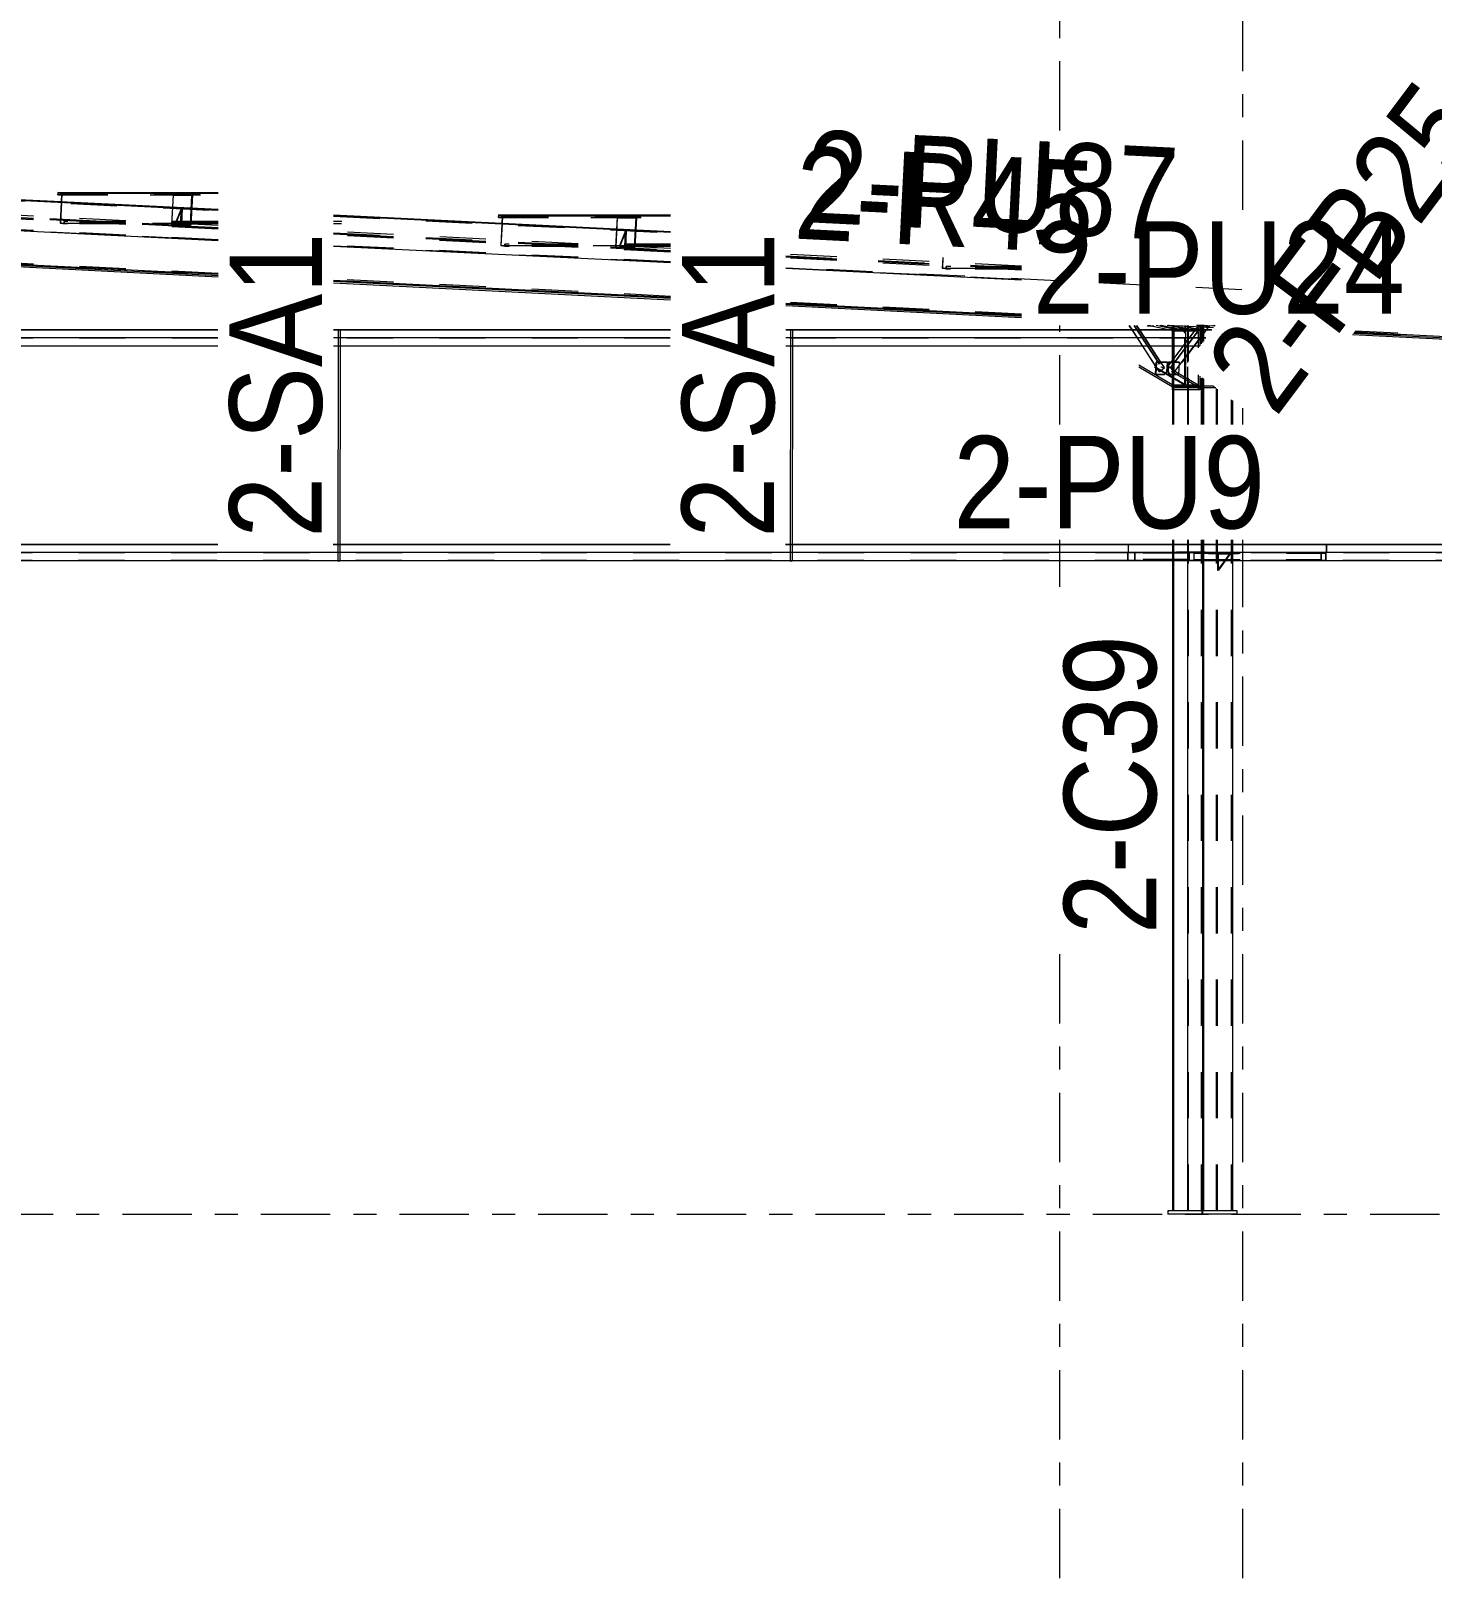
# Model space of a CAD drawing. Header units: millimetres. Extents: x -72 to 1100, y -472 to 348.
# Drawn here: x 813.6 to 874.2, y -15.8 to 51.2 of the extents above; entities that cross this region are included whole.
import ezdxf

# ---------------------------------------------------------------- set-up
doc = ezdxf.new("R2010")
doc.units = ezdxf.units.MM
for name, pattern in [('XKITLINE00', [0]), ('XKITLINE02', [4, 2, -2]), ('XKITLINE03', [6, 3, -1, 1, -1])]:
    doc.linetypes.add(name, pattern=pattern)
for name, color, linetype, lineweight in [('Part', 2, 'Continuous', 0), ('PartMark', 7, 'Continuous', 0), ('S-grid', 1, 'Continuous', 0)]:
    doc.layers.add(name, color=color, linetype=linetype, lineweight=lineweight)
doc.styles.add('ARIAL', font='ARIAL.TTF')

# ---------------------------------------------------------------- blocks, each defined once
blk = doc.blocks.new('*A6')
at = {"layer": 'S-grid', "color": 1, "linetype": 'XKITLINE03', "lineweight": 0}
blk.add_line((-22.448, 0), (1057.351, 0), dxfattribs=at)
blk = doc.blocks.new('*A748')
at = {"layer": 'Part', "color": 2, "linetype": 'XKITLINE00', "lineweight": 0}
for p, q in [((802.354, 28.951), (802.354, 28.964)), ((821.679, 28.964), (802.354, 28.964)), ((821.679, 28.951), (802.354, 28.951)), ((802.355, 28.62), (802.355, 28.951)), ((826.879, 28.964), (826.679, 28.964)), ((826.879, 28.951), (826.679, 28.951)), ((841.257, 28.964), (826.964, 28.964)), ((841.257, 28.951), (826.964, 28.951)), ((846.457, 28.964), (846.257, 28.964)), ((846.457, 28.951), (846.257, 28.951)), ((869.66, 28.964), (846.543, 28.964)), ((869.66, 28.951), (846.543, 28.951)), ((869.66, 28.951), (869.66, 28.964)), ((869.661, 28.62), (869.661, 28.951)), ((802.335, 28.263), (802.335, 28.62)), ((869.641, 28.62), (802.335, 28.62)), ((869.641, 28.263), (802.335, 28.263)), ((869.641, 28.62), (869.641, 28.263))]:
    blk.add_line(p, q, dxfattribs=at)
at = {"layer": 'Part', "color": 7, "linetype": 'XKITLINE02', "lineweight": 0}
for p, q in [((802.355, 28.951), (802.354, 28.951)), ((802.355, 28.607), (802.355, 28.964)), ((826.964, 28.964), (826.879, 28.964)), ((826.964, 28.951), (826.879, 28.951)), ((846.543, 28.964), (846.457, 28.964)), ((846.543, 28.951), (846.457, 28.951)), ((869.661, 28.964), (869.66, 28.964)), ((869.661, 28.964), (869.66, 28.964)), ((869.66, 28.951), (869.661, 28.951)), ((869.661, 28.951), (869.66, 28.951)), ((869.661, 28.964), (869.661, 28.607)), ((869.661, 28.607), (802.335, 28.607)), ((802.335, 28.607), (802.335, 28.276)), ((802.335, 28.276), (802.336, 28.276)), ((869.643, 28.276), (802.335, 28.276)), ((802.336, 28.263), (802.335, 28.263)), ((802.336, 28.276), (802.336, 28.263)), ((869.661, 28.62), (869.641, 28.62)), ((869.641, 28.276), (869.641, 28.607)), ((869.641, 28.263), (869.643, 28.263)), ((869.643, 28.263), (869.641, 28.263)), ((869.643, 28.263), (869.643, 28.276))]:
    blk.add_line(p, q, dxfattribs=at)
blk = doc.blocks.new('*A749')
at = {"layer": 'Part', "color": 2, "linetype": 'XKITLINE00', "lineweight": 0}
for p, q in [((861.089, 28.951), (861.089, 28.964)), ((928.396, 28.964), (861.089, 28.964)), ((928.396, 28.951), (861.089, 28.951)), ((861.091, 28.62), (861.091, 28.951)), ((928.396, 28.964), (928.396, 28.951)), ((928.397, 28.62), (928.397, 28.951)), ((861.071, 28.263), (861.071, 28.62)), ((928.377, 28.62), (861.071, 28.62)), ((928.377, 28.263), (861.071, 28.263)), ((928.377, 28.62), (928.377, 28.263))]:
    blk.add_line(p, q, dxfattribs=at)
at = {"layer": 'Part', "color": 7, "linetype": 'XKITLINE02', "lineweight": 0}
for p, q in [((861.091, 28.951), (861.089, 28.951)), ((861.091, 28.607), (861.091, 28.964)), ((928.397, 28.964), (928.396, 28.964)), ((928.397, 28.964), (928.396, 28.964)), ((928.396, 28.951), (928.397, 28.951)), ((928.397, 28.951), (928.396, 28.951)), ((928.397, 28.964), (928.397, 28.607)), ((928.397, 28.607), (861.071, 28.607)), ((861.071, 28.607), (861.071, 28.276)), ((861.071, 28.276), (861.072, 28.276)), ((928.378, 28.276), (861.071, 28.276)), ((861.072, 28.263), (861.071, 28.263)), ((861.072, 28.276), (861.072, 28.263)), ((928.397, 28.62), (928.377, 28.62)), ((928.377, 28.276), (928.377, 28.607)), ((928.377, 28.263), (928.378, 28.263)), ((928.378, 28.263), (928.377, 28.263)), ((928.378, 28.263), (928.378, 28.276))]:
    blk.add_line(p, q, dxfattribs=at)
blk = doc.blocks.new('*A751')
at = {"layer": 'Part', "color": 2, "linetype": 'XKITLINE00', "lineweight": 0}
for p, q in [((833.835, 43.227), (833.83, 43.12)), ((833.83, 43.12), (833.836, 43.119)), ((834.002, 43.19), (833.835, 43.227)), ((833.835, 43.227), (841.273, 43.227)), ((833.836, 43.119), (833.841, 43.213)), ((833.992, 43.119), (833.836, 43.119)), ((833.841, 43.213), (833.995, 43.178)), ((833.995, 43.178), (833.979, 42.843)), ((834.002, 43.19), (833.985, 42.842)), ((834.002, 43.19), (841.273, 43.19)), ((834.093, 41.875), (834.043, 41.886)), ((834.099, 41.861), (834.043, 41.873)), ((834.098, 41.969), (834.093, 41.875)), ((834.104, 41.967), (834.098, 41.969)), ((834.268, 41.969), (834.098, 41.969)), ((834.099, 41.861), (834.104, 41.967)), ((834.289, 41.861), (834.099, 41.861)), ((834.295, 41.967), (834.104, 41.967))]:
    blk.add_line(p, q, dxfattribs=at)
at = {"layer": 'Part', "color": 7, "linetype": 'XKITLINE02', "lineweight": 0}
for p, q in [((833.83, 43.12), (841.273, 43.12)), ((841.273, 43.213), (833.841, 43.213)), ((833.979, 42.843), (833.932, 41.898)), ((833.985, 42.842), (833.939, 41.91)), ((833.999, 43.119), (833.992, 43.119)), ((833.995, 43.178), (841.273, 43.178)), ((833.999, 43.119), (841.273, 43.119)), ((834.043, 41.873), (833.932, 41.898)), ((833.932, 41.898), (841.272, 41.898)), ((834.043, 41.886), (833.939, 41.91)), ((841.272, 41.91), (833.939, 41.91)), ((841.272, 41.875), (834.093, 41.875)), ((841.272, 41.969), (834.268, 41.969)), ((841.272, 41.861), (834.289, 41.861)), ((841.272, 41.967), (834.295, 41.967))]:
    blk.add_line(p, q, dxfattribs=at)
blk = doc.blocks.new('*A752')
at = {"layer": 'Part', "color": 7, "linetype": 'XKITLINE02', "lineweight": 0}
for p, q in [((920.786, 37.73), (875.545, 40.035)), ((875.545, 39.971), (920.783, 37.666)), ((920.764, 37.631), (875.545, 39.936)), ((875.545, 39.924), (920.772, 37.619)), ((920.771, 37.614), (875.545, 39.919)), ((920.761, 37.567), (875.545, 39.872)), ((920.683, 35.662), (870.912, 38.199)), ((870.866, 38.137), (920.68, 35.599)), ((920.673, 35.615), (870.878, 38.153)), ((920.771, 37.614), (920.672, 35.611)), ((920.673, 35.615), (920.772, 37.619)), ((920.764, 37.631), (920.761, 37.567)), ((920.761, 37.567), (920.771, 37.614)), ((920.786, 37.73), (920.764, 37.631)), ((920.772, 37.619), (920.783, 37.666)), ((920.783, 37.666), (920.786, 37.73)), ((920.658, 35.5), (920.657, 35.5)), ((920.68, 35.599), (920.658, 35.5)), ((920.662, 35.564), (920.658, 35.5)), ((920.662, 35.564), (920.661, 35.564)), ((920.672, 35.611), (920.662, 35.564)), ((920.672, 35.611), (920.663, 35.612)), ((920.683, 35.662), (920.673, 35.615)), ((920.68, 35.599), (920.683, 35.662))]:
    blk.add_line(p, q, dxfattribs=at)
at = {"layer": 'Part', "color": 2, "linetype": 'XKITLINE00', "lineweight": 0}
for p, q in [((920.657, 35.5), (870.794, 38.042)), ((920.661, 35.564), (870.84, 38.103)), ((920.663, 35.612), (870.875, 38.149))]:
    blk.add_line(p, q, dxfattribs=at)
blk = doc.blocks.new('*A753')
at = {"layer": 'Part', "color": 7, "linetype": 'XKITLINE02', "lineweight": 0}
for p, q in [((807.899, 43.45), (807.903, 43.47)), ((807.903, 43.47), (807.902, 43.45)), ((808.306, 43.45), (807.903, 43.47)), ((821.694, 42.771), (810.424, 43.343)), ((810.424, 43.278), (821.694, 42.706)), ((821.694, 42.671), (810.424, 43.243)), ((810.424, 43.231), (821.694, 42.659)), ((821.694, 42.655), (810.424, 43.227)), ((821.694, 42.607), (810.424, 43.179)), ((841.272, 41.777), (826.694, 42.517)), ((826.694, 42.453), (841.271, 41.713)), ((841.271, 41.678), (826.694, 42.417)), ((826.694, 42.405), (841.271, 41.665)), ((841.271, 41.661), (826.694, 42.401)), ((841.271, 41.614), (826.694, 42.353)), ((856.459, 41.006), (846.271, 41.523)), ((821.692, 40.698), (810.424, 41.27)), ((821.692, 40.651), (810.424, 41.223)), ((810.424, 41.206), (821.692, 40.634)), ((846.271, 41.459), (856.459, 40.942)), ((856.459, 40.907), (846.271, 41.424)), ((846.271, 41.412), (856.459, 40.895)), ((856.459, 40.89), (846.271, 41.407)), ((856.459, 40.843), (846.271, 41.36)), ((841.269, 39.705), (826.692, 40.445)), ((841.269, 39.657), (826.692, 40.397)), ((826.692, 40.381), (841.269, 39.641)), ((856.459, 38.934), (846.269, 39.451)), ((856.459, 38.886), (846.269, 39.404)), ((846.269, 39.387), (856.459, 38.87))]:
    blk.add_line(p, q, dxfattribs=at)
at = {"layer": 'Part', "color": 2, "linetype": 'XKITLINE00', "lineweight": 0}
for p, q in [((821.692, 40.647), (810.424, 41.218)), ((821.692, 40.599), (810.424, 41.171)), ((821.692, 40.535), (810.424, 41.107)), ((841.269, 39.605), (826.691, 40.345)), ((841.269, 39.541), (826.691, 40.281)), ((841.269, 39.653), (826.692, 40.393)), ((856.459, 38.882), (846.269, 39.399)), ((856.459, 38.835), (846.269, 39.352)), ((856.459, 38.77), (846.269, 39.288))]:
    blk.add_line(p, q, dxfattribs=at)
blk = doc.blocks.new('*A754')
at = {"layer": 'Part', "color": 7, "linetype": 'XKITLINE02', "lineweight": 0}
for p, q in [((862.997, 38.45), (862.997, 38.439)), ((862.997, 38.25), (862.997, 37.549)), ((863.04, 38.45), (863.04, 38.436)), ((863.04, 38.25), (863.04, 37.549)), ((863.646, 38.45), (863.646, 38.406)), ((863.646, 38.25), (863.646, 37.549)), ((863.696, 36.906), (863.696, 38.45)), ((864.258, 37.656), (864.258, 38.45)), ((864.294, 38.25), (864.294, 37.704)), ((864.302, 37.714), (864.302, 38.45)), ((864.337, 38.25), (864.337, 37.762)), ((863.696, 34.164), (863.696, 36.621)), ((864.258, 34.164), (864.258, 36.2)), ((864.302, 34.164), (864.302, 36.167)), ((863.646, 35.812), (863.646, 35.74)), ((864.899, 34.164), (864.899, 35.72)), ((864.899, 34.164), (864.899, 35.72)), ((864.95, 34.164), (864.95, 35.682)), ((864.95, 34.164), (864.95, 35.682)), ((865.555, 34.164), (865.555, 35.228)), ((865.555, 34.164), (865.555, 35.228)), ((862.997, 28.964), (862.997, 28.263)), ((863.04, 28.964), (863.04, 28.263)), ((863.646, 28.964), (863.646, 28.263)), ((863.696, 0.143), (863.696, 29.164)), ((863.696, 29.164), (863.696, 29.164)), ((864.258, 0.143), (864.258, 29.164)), ((864.258, 29.164), (864.258, 29.164)), ((864.294, 28.964), (864.294, 28.263)), ((864.302, 0.143), (864.302, 29.164)), ((864.302, 29.164), (864.302, 29.164)), ((864.337, 28.964), (864.337, 28.263)), ((864.899, 0.143), (864.899, 29.164)), ((864.95, 0.143), (864.95, 29.164)), ((865.555, 0.143), (865.555, 29.164)), ((865.599, 28.964), (865.599, 28.263)), ((865.599, 0.143), (862.997, 0.143))]:
    blk.add_line(p, q, dxfattribs=at)
at = {"layer": 'Part', "color": 2, "linetype": 'XKITLINE00', "lineweight": 0}
for p, q in [((862.997, 38.439), (862.997, 38.25)), ((863.04, 38.436), (863.04, 38.25)), ((863.646, 38.406), (863.646, 38.25)), ((864.294, 38.45), (864.294, 38.25)), ((864.337, 38.45), (864.337, 38.25)), ((862.997, 37.549), (862.997, 34.164)), ((863.04, 37.549), (863.04, 34.164)), ((863.646, 37.549), (863.646, 36.838)), ((863.646, 36.659), (863.646, 35.812)), ((864.294, 36.173), (864.294, 34.164)), ((863.646, 35.74), (863.646, 34.164)), ((864.337, 36.141), (864.337, 34.164)), ((865.599, 35.196), (865.599, 34.164)), ((862.997, 29.164), (862.997, 29.164)), ((862.997, 29.164), (862.997, 28.964)), ((863.04, 29.164), (863.04, 29.164)), ((863.04, 29.164), (863.04, 28.964)), ((863.646, 29.164), (863.646, 29.164)), ((863.646, 29.164), (863.646, 28.964)), ((864.294, 29.164), (864.294, 29.164)), ((864.294, 29.164), (864.294, 28.964)), ((864.337, 29.164), (864.337, 29.164)), ((864.337, 29.164), (864.337, 28.964)), ((865.599, 29.164), (865.599, 29.164)), ((865.599, 29.164), (865.599, 28.964)), ((862.997, 28.263), (862.997, 0.143)), ((863.04, 28.263), (863.04, 0.143)), ((863.646, 28.263), (863.646, 0.143)), ((864.294, 28.263), (864.294, 0.143)), ((864.337, 28.263), (864.337, 0.143)), ((865.599, 28.263), (865.599, 0.143))]:
    blk.add_line(p, q, dxfattribs=at)
blk = doc.blocks.new('*A755')
at = {"layer": 'Part', "color": 2, "linetype": 'XKITLINE00', "lineweight": 0}
for p, q in [((865.792, 0.143), (862.803, 0.143)), ((862.803, 0.143), (862.803, 0)), ((865.792, 0), (862.803, 0)), ((864.278, 0), (864.278, 0.143)), ((865.792, 0), (865.792, 0.143))]:
    blk.add_line(p, q, dxfattribs=at)
at = {"layer": 'Part', "color": 7, "linetype": 'XKITLINE02', "lineweight": 0}
blk.add_line((864.317, 0), (864.317, 0.143), dxfattribs=at)
blk = doc.blocks.new('*A759')
at = {"layer": 'Part', "color": 7, "linetype": 'XKITLINE02', "lineweight": 0}
for p, q in [((869.598, 28.607), (863.925, 28.607)), ((863.925, 28.607), (863.925, 28.321)), ((863.925, 28.321), (869.448, 28.321)), ((863.933, 28.593), (869.598, 28.593)), ((863.933, 28.321), (863.933, 28.593)), ((864.084, 28.607), (864.084, 28.593)), ((869.44, 28.321), (869.44, 28.607)), ((869.448, 28.321), (869.448, 28.593)), ((869.598, 28.593), (869.598, 28.607))]:
    blk.add_line(p, q, dxfattribs=at)
blk = doc.blocks.new('*A760')
at = {"layer": 'Part', "color": 7, "linetype": 'XKITLINE02', "lineweight": 0}
for p, q in [((864.126, 38.45), (862.777, 36.649)), ((862.786, 36.64), (864.142, 38.45)), ((864.282, 38.45), (862.91, 36.619)), ((862.913, 36.611), (864.29, 38.45)), ((863.093, 36.444), (864.595, 38.45)), ((864.603, 38.45), (863.1, 36.443)), ((862.91, 36.619), (862.777, 36.649)), ((862.777, 36.649), (862.786, 36.64)), ((862.786, 36.64), (862.913, 36.611)), ((863.1, 36.443), (862.91, 36.619)), ((862.913, 36.611), (863.093, 36.444)), ((863.093, 36.444), (863.1, 36.443))]:
    blk.add_line(p, q, dxfattribs=at)
blk = doc.blocks.new('*A763')
at = {"layer": 'Part', "color": 7, "linetype": 'XKITLINE02', "lineweight": 0}
for p, q in [((853.061, 41.379), (853.039, 40.924)), ((853.15, 40.899), (853.039, 40.924)), ((853.039, 40.924), (856.459, 40.924)), ((853.067, 41.379), (853.045, 40.935)), ((853.15, 40.912), (853.045, 40.935)), ((856.459, 40.935), (853.045, 40.935)), ((856.459, 40.901), (853.2, 40.901)), ((856.459, 40.994), (853.373, 40.994)), ((856.459, 40.887), (853.395, 40.887)), ((856.459, 40.993), (853.4, 40.993))]:
    blk.add_line(p, q, dxfattribs=at)
at = {"layer": 'Part', "color": 2, "linetype": 'XKITLINE00', "lineweight": 0}
for p, q in [((853.2, 40.901), (853.15, 40.912)), ((853.205, 40.887), (853.15, 40.899)), ((853.205, 40.994), (853.2, 40.901)), ((853.211, 40.993), (853.205, 40.994)), ((853.373, 40.994), (853.205, 40.994)), ((853.205, 40.887), (853.211, 40.993)), ((853.395, 40.887), (853.205, 40.887)), ((853.4, 40.993), (853.211, 40.993))]:
    blk.add_line(p, q, dxfattribs=at)
blk = doc.blocks.new('*A764')
at = {"layer": 'Part', "color": 7, "linetype": 'XKITLINE02', "lineweight": 0}
for p, q in [((863.483, 38.223), (862.473, 38.45)), ((863.527, 38.223), (862.517, 38.45)), ((863.531, 38.108), (863.483, 38.223)), ((863.483, 38.223), (863.527, 38.223)), ((863.576, 38.108), (863.527, 38.223)), ((863.531, 35.865), (863.531, 38.108)), ((863.576, 38.108), (863.531, 38.108)), ((863.576, 36.745), (863.576, 38.108)), ((863.576, 35.865), (862.275, 36.63)), ((862.692, 36.359), (862.28, 36.602)), ((864.105, 35.865), (862.955, 36.542)), ((862.955, 36.461), (864.105, 35.784)), ((863.531, 35.865), (862.986, 36.186)), ((863.576, 35.865), (863.576, 36.711)), ((863.002, 35.865), (862.986, 35.874)), ((863.002, 35.784), (862.986, 35.793)), ((863.531, 35.865), (863.002, 35.865)), ((863.002, 35.865), (863.002, 35.784)), ((863.002, 35.784), (864.105, 35.784)), ((864.105, 35.865), (863.576, 35.865)), ((864.105, 35.784), (864.105, 35.865))]:
    blk.add_line(p, q, dxfattribs=at)
at = {"layer": 'Part', "color": 2, "linetype": 'XKITLINE00', "lineweight": 0}
for p, q in [((862.986, 35.874), (861.539, 36.726)), ((862.986, 35.793), (861.539, 36.644)), ((862.28, 36.602), (862.219, 36.638)), ((862.986, 36.186), (862.692, 36.359))]:
    blk.add_line(p, q, dxfattribs=at)
blk = doc.blocks.new('*A765')
at = {"layer": 'Part', "color": 7, "linetype": 'XKITLINE02', "lineweight": 0}
for p, q in [((861.943, 38.45), (861.926, 38.454)), ((862.035, 38.429), (861.943, 38.45)), ((862.148, 38.404), (862.046, 38.427)), ((862.839, 38.447), (862.825, 38.45)), ((863.002, 38.212), (862.833, 38.25)), ((863.576, 38.291), (862.869, 38.45)), ((863.531, 38.291), (862.986, 38.414)), ((863.002, 38.291), (862.986, 38.295)), ((863.531, 38.291), (863.002, 38.291)), ((863.002, 38.291), (863.002, 38.212)), ((863.002, 38.212), (864.105, 38.212)), ((863.047, 38.45), (864.105, 38.212)), ((863.399, 38.45), (864.105, 38.291)), ((863.531, 38.45), (863.531, 38.291)), ((863.576, 38.291), (863.576, 38.45)), ((864.105, 38.291), (863.576, 38.291)), ((864.105, 38.212), (864.105, 38.291))]:
    blk.add_line(p, q, dxfattribs=at)
at = {"layer": 'Part', "color": 2, "linetype": 'XKITLINE00', "lineweight": 0}
for p, q in [((862.046, 38.427), (862.035, 38.429)), ((862.833, 38.25), (862.148, 38.404)), ((862.986, 38.295), (862.295, 38.45)), ((862.986, 38.414), (862.839, 38.447))]:
    blk.add_line(p, q, dxfattribs=at)
blk = doc.blocks.new('*A766')
at = {"layer": 'Part', "color": 7, "linetype": 'XKITLINE02', "lineweight": 0}
for p, q in [((863.717, 28.607), (861.152, 28.607)), ((861.152, 28.607), (861.152, 28.593)), ((863.705, 28.593), (861.152, 28.593)), ((861.374, 28.321), (861.374, 28.593)), ((863.717, 28.321), (861.374, 28.321)), ((861.385, 28.321), (861.385, 28.607)), ((863.483, 28.593), (863.483, 28.607)), ((863.705, 28.321), (863.705, 28.593)), ((863.717, 28.607), (863.717, 28.321))]:
    blk.add_line(p, q, dxfattribs=at)
blk = doc.blocks.new('*A767')
at = {"layer": 'Part', "color": 7, "linetype": 'XKITLINE02', "lineweight": 0}
for p, q in [((863.173, 28.607), (863.173, 28.643)), ((863.897, 28.643), (863.173, 28.643)), ((863.897, 28.607), (863.173, 28.607)), ((863.424, 28.643), (863.424, 28.607)), ((863.551, 28.607), (863.551, 28.643)), ((863.696, 28.607), (863.696, 28.643)), ((863.897, 28.607), (863.897, 28.643))]:
    blk.add_line(p, q, dxfattribs=at)
blk = doc.blocks.new('*A768')
at = {"layer": 'Part', "color": 7, "linetype": 'XKITLINE02', "lineweight": 0}
for p, q in [((864.421, 28.643), (863.746, 28.643)), ((863.746, 28.607), (863.746, 28.643)), ((864.421, 28.607), (863.746, 28.607)), ((863.791, 28.607), (863.791, 28.643)), ((863.948, 28.607), (863.948, 28.643)), ((864.169, 28.607), (864.169, 28.643)), ((864.421, 28.643), (864.421, 28.607))]:
    blk.add_line(p, q, dxfattribs=at)
blk = doc.blocks.new('*A769')
at = {"layer": 'Part', "color": 7, "linetype": 'XKITLINE02', "lineweight": 0}
for p, q in [((864.952, 28.571), (864.952, 28.263)), ((865.47, 28.571), (864.952, 28.571)), ((864.952, 28.571), (864.984, 28.571)), ((864.984, 27.857), (864.984, 28.571)), ((864.984, 28.571), (865.501, 28.571)), ((865.47, 28.571), (865.246, 28.263)), ((865.501, 28.571), (865.278, 28.263)), ((865.47, 28.571), (865.501, 28.571))]:
    blk.add_line(p, q, dxfattribs=at)
at = {"layer": 'Part', "color": 2, "linetype": 'XKITLINE00', "lineweight": 0}
for p, q in [((864.952, 28.263), (864.952, 27.857)), ((865.246, 28.263), (864.952, 27.857)), ((865.278, 28.263), (864.984, 27.857)), ((864.952, 27.857), (864.984, 27.857))]:
    blk.add_line(p, q, dxfattribs=at)
blk = doc.blocks.new('*A770')
at = {"layer": 'Part', "color": 7, "linetype": 'XKITLINE02', "lineweight": 0}
for p, q in [((865.842, 28.607), (864.558, 28.607)), ((864.558, 28.607), (864.558, 28.571)), ((865.842, 28.571), (864.558, 28.571)), ((864.893, 28.571), (864.893, 28.607)), ((864.91, 28.571), (864.91, 28.607)), ((865.378, 28.607), (865.378, 28.571)), ((865.821, 28.571), (865.821, 28.607)), ((865.842, 28.571), (865.842, 28.607))]:
    blk.add_line(p, q, dxfattribs=at)
blk = doc.blocks.new('*A771')
at = {"layer": 'Part', "color": 2, "linetype": 'XKITLINE00', "lineweight": 0}
for p, q in [((861.26, 38.25), (861.13, 38.45)), ((861.266, 38.25), (861.136, 38.45)), ((861.587, 38.25), (861.457, 38.45)), ((862.283, 36.676), (861.716, 37.549)), ((862.284, 36.684), (861.722, 37.549)), ((862.489, 36.862), (862.043, 37.549))]:
    blk.add_line(p, q, dxfattribs=at)
at = {"layer": 'Part', "color": 7, "linetype": 'XKITLINE02', "lineweight": 0}
for p, q in [((861.716, 37.549), (861.26, 38.25)), ((861.722, 37.549), (861.266, 38.25)), ((861.327, 38.45), (862.504, 36.64)), ((861.343, 38.45), (862.514, 36.649)), ((861.435, 38.45), (862.631, 36.611)), ((862.043, 37.549), (861.587, 38.25)), ((862.648, 36.619), (862.489, 36.862)), ((862.434, 36.444), (862.283, 36.676)), ((862.441, 36.443), (862.284, 36.684)), ((862.434, 36.444), (862.631, 36.611)), ((862.434, 36.444), (862.441, 36.443)), ((862.441, 36.443), (862.648, 36.619)), ((862.504, 36.64), (862.514, 36.649)), ((862.631, 36.611), (862.504, 36.64)), ((862.514, 36.649), (862.648, 36.619))]:
    blk.add_line(p, q, dxfattribs=at)
blk = doc.blocks.new('*A772')
at = {"layer": 'Part', "color": 2, "linetype": 'XKITLINE00', "lineweight": 0}
for p, q in [((864.294, 38.373), (862.774, 38.45)), ((864.294, 38.437), (864.037, 38.45))]:
    blk.add_line(p, q, dxfattribs=at)
at = {"layer": 'Part', "color": 7, "linetype": 'XKITLINE02', "lineweight": 0}
for p, q in [((864.445, 38.365), (864.068, 38.45)), ((864.355, 38.45), (864.294, 38.464)), ((864.448, 38.429), (864.294, 38.437)), ((864.445, 38.365), (864.294, 38.373)), ((864.448, 38.429), (864.355, 38.45)), ((864.448, 38.429), (864.445, 38.365))]:
    blk.add_line(p, q, dxfattribs=at)
blk = doc.blocks.new('*A773')
at = {"layer": 'Part', "color": 7, "linetype": 'XKITLINE02', "lineweight": 0}
for p, q in [((862.986, 38.45), (862.986, 38.439)), ((862.986, 38.25), (862.986, 37.549)), ((863.053, 38.45), (863.053, 35.655)), ((864.121, 37.473), (864.121, 38.45)), ((864.188, 38.45), (864.188, 37.563)), ((864.121, 35.655), (864.121, 36.302)), ((864.188, 36.252), (864.188, 35.655)), ((864.188, 35.655), (862.997, 35.655))]:
    blk.add_line(p, q, dxfattribs=at)
at = {"layer": 'Part', "color": 2, "linetype": 'XKITLINE00', "lineweight": 0}
for p, q in [((862.986, 38.439), (862.986, 38.25)), ((862.986, 37.549), (862.986, 35.655)), ((862.997, 35.655), (862.986, 35.655))]:
    blk.add_line(p, q, dxfattribs=at)
blk = doc.blocks.new('*A776')
at = {"layer": 'Part', "color": 7, "linetype": 'XKITLINE02', "lineweight": 0}
for p, q in [((862.795, 36.436), (862.816, 36.862)), ((862.833, 36.858), (862.812, 36.432)), ((862.816, 36.862), (863.289, 36.862)), ((862.816, 36.862), (862.833, 36.858)), ((863.306, 36.858), (862.833, 36.858)), ((863.289, 36.862), (863.263, 36.329)), ((863.279, 36.326), (863.306, 36.858)), ((863.289, 36.862), (863.306, 36.858)), ((862.884, 36.329), (862.795, 36.436)), ((862.795, 36.436), (862.812, 36.432)), ((862.812, 36.432), (862.901, 36.326)), ((863.263, 36.329), (862.884, 36.329)), ((862.884, 36.329), (862.901, 36.326)), ((862.901, 36.326), (863.279, 36.326)), ((863.263, 36.329), (863.279, 36.326))]:
    blk.add_line(p, q, dxfattribs=at)
blk = doc.blocks.new('*A777')
at = {"layer": 'Part', "color": 2, "linetype": 'XKITLINE00', "lineweight": 0}
for p, q in [((862.266, 36.329), (862.293, 36.862)), ((862.309, 36.858), (862.283, 36.326)), ((862.309, 36.858), (862.293, 36.862)), ((862.293, 36.862), (862.766, 36.862)), ((862.782, 36.858), (862.309, 36.858)), ((862.761, 36.432), (862.782, 36.858)), ((862.782, 36.858), (862.766, 36.862)), ((862.283, 36.326), (862.266, 36.329)), ((862.283, 36.326), (862.661, 36.326)), ((862.661, 36.326), (862.761, 36.432))]:
    blk.add_line(p, q, dxfattribs=at)
at = {"layer": 'Part', "color": 7, "linetype": 'XKITLINE02', "lineweight": 0}
for p, q in [((862.766, 36.862), (862.745, 36.436)), ((862.645, 36.329), (862.266, 36.329)), ((862.745, 36.436), (862.645, 36.329)), ((862.661, 36.326), (862.645, 36.329)), ((862.761, 36.432), (862.745, 36.436))]:
    blk.add_line(p, q, dxfattribs=at)
blk = doc.blocks.new('*A778')
at = {"layer": 'Part', "color": 2, "linetype": 'XKITLINE00', "lineweight": 0}
for p, q in [((861.925, 38.45), (861.924, 38.415)), ((862.031, 38.41), (861.924, 38.415)), ((862.039, 38.45), (862.031, 38.41)), ((862.033, 38.45), (862.031, 38.41))]:
    blk.add_line(p, q, dxfattribs=at)
at = {"layer": 'Part', "color": 7, "linetype": 'XKITLINE02', "lineweight": 0}
blk.add_line((861.924, 38.415), (861.931, 38.45), dxfattribs=at)
blk = doc.blocks.new('*A779')
at = {"layer": 'Part', "color": 2, "linetype": 'XKITLINE00', "lineweight": 0}
for p, q in [((862.047, 38.45), (862.045, 38.409)), ((862.152, 38.404), (862.045, 38.409)), ((862.161, 38.45), (862.152, 38.404)), ((862.154, 38.45), (862.152, 38.404))]:
    blk.add_line(p, q, dxfattribs=at)
at = {"layer": 'Part', "color": 7, "linetype": 'XKITLINE02', "lineweight": 0}
blk.add_line((862.045, 38.409), (862.053, 38.45), dxfattribs=at)
blk = doc.blocks.new('*A780')
at = {"layer": 'Part', "color": 7, "linetype": 'XKITLINE02', "lineweight": 0}
for p, q in [((864.777, 35.812), (863.746, 35.812)), ((863.746, 35.74), (863.746, 35.812)), ((864.872, 35.74), (863.746, 35.74)), ((863.791, 35.74), (863.791, 35.812)), ((864.264, 35.74), (864.264, 35.812))]:
    blk.add_line(p, q, dxfattribs=at)
blk = doc.blocks.new('*A781')
at = {"layer": 'Part', "color": 2, "linetype": 'XKITLINE00', "lineweight": 0}
for p, q in [((863.078, 35.74), (863.078, 35.812)), ((863.078, 35.812), (864.294, 35.812)), ((864.294, 35.74), (863.078, 35.74))]:
    blk.add_line(p, q, dxfattribs=at)
at = {"layer": 'Part', "color": 7, "linetype": 'XKITLINE02', "lineweight": 0}
for p, q in [((863.551, 35.74), (863.551, 35.812)), ((863.696, 35.74), (863.696, 35.812)), ((864.777, 35.812), (864.294, 35.812)), ((864.849, 35.74), (864.294, 35.74)), ((864.332, 35.74), (864.332, 35.812)), ((864.805, 35.79), (864.805, 35.812)), ((864.805, 35.74), (864.805, 35.79)), ((864.849, 35.74), (864.849, 35.757))]:
    blk.add_line(p, q, dxfattribs=at)
blk = doc.blocks.new('*A785')
at = {"layer": 'Part', "color": 7, "linetype": 'XKITLINE02', "lineweight": 0}
for p, q in [((864.118, 38.45), (864.511, 38.362)), ((864.514, 38.426), (864.406, 38.45)), ((864.511, 38.362), (864.514, 38.426)), ((864.777, 38.348), (864.511, 38.362)), ((864.823, 38.41), (864.514, 38.426)), ((864.73, 38.45), (864.848, 38.444))]:
    blk.add_line(p, q, dxfattribs=at)
blk = doc.blocks.new('*A791')
at = {"layer": 'Part', "color": 2, "linetype": 'XKITLINE00', "lineweight": 0}
for p, q in [((846.468, 38.256), (846.467, 37.906)), ((846.468, 38.256), (846.483, 38.258)), ((846.483, 38.258), (846.514, 38.259)), ((846.514, 38.259), (846.543, 38.257)), ((846.543, 38.257), (846.553, 38.255)), ((846.553, 38.255), (846.553, 37.906)), ((846.467, 37.549), (846.457, 28.62)), ((846.552, 37.549), (846.542, 28.62)), ((846.456, 28.258), (846.456, 28.263)), ((846.472, 28.26), (846.456, 28.258)), ((846.456, 28.258), (846.466, 28.255)), ((846.466, 28.255), (846.495, 28.254)), ((846.503, 28.26), (846.472, 28.26)), ((846.495, 28.254), (846.527, 28.255)), ((846.532, 28.259), (846.503, 28.26)), ((846.527, 28.255), (846.542, 28.257)), ((846.542, 28.257), (846.532, 28.259)), ((846.542, 28.257), (846.542, 28.263))]:
    blk.add_line(p, q, dxfattribs=at)
at = {"layer": 'Part', "color": 7, "linetype": 'XKITLINE02', "lineweight": 0}
for p, q in [((846.477, 38.254), (846.468, 38.256)), ((846.506, 38.253), (846.477, 38.254)), ((846.538, 38.253), (846.506, 38.253)), ((846.553, 38.255), (846.538, 38.253)), ((846.467, 37.906), (846.467, 37.549)), ((846.553, 37.906), (846.552, 37.549)), ((846.457, 28.62), (846.456, 28.263)), ((846.542, 28.62), (846.542, 28.263))]:
    blk.add_line(p, q, dxfattribs=at)
blk = doc.blocks.new('*A793')
at = {"layer": 'Part', "color": 7, "linetype": 'XKITLINE02', "lineweight": 0}
for p, q in [((838.964, 43.109), (838.9, 41.831)), ((838.917, 41.827), (838.98, 43.106)), ((838.98, 43.106), (838.964, 43.109)), ((838.964, 43.109), (839.784, 43.109)), ((838.98, 43.106), (839.8, 43.106)), ((839.72, 41.831), (839.784, 43.109)), ((839.8, 43.106), (839.737, 41.827)), ((839.784, 43.109), (839.8, 43.106)), ((838.9, 41.831), (838.917, 41.827)), ((838.9, 41.831), (839.72, 41.831)), ((838.917, 41.827), (839.737, 41.827)), ((839.737, 41.827), (839.72, 41.831))]:
    blk.add_line(p, q, dxfattribs=at)
blk = doc.blocks.new('*A794')
at = {"layer": 'Part', "color": 7, "linetype": 'XKITLINE02', "lineweight": 0}
for p, q in [((839.33, 42.541), (839.061, 41.883)), ((839.093, 41.883), (839.361, 42.541)), ((839.295, 41.831), (839.33, 42.541)), ((839.361, 42.541), (839.326, 41.831)), ((839.361, 42.541), (839.33, 42.541)), ((839.093, 41.883), (839.061, 41.883)), ((839.061, 41.883), (839.295, 41.831)), ((839.326, 41.831), (839.093, 41.883)), ((839.326, 41.831), (839.295, 41.831))]:
    blk.add_line(p, q, dxfattribs=at)
blk = doc.blocks.new('*A797')
at = {"layer": 'Part', "color": 2, "linetype": 'XKITLINE00', "lineweight": 0}
for p, q in [((826.889, 38.256), (826.904, 38.258)), ((826.889, 38.256), (826.889, 37.906)), ((826.904, 38.258), (826.936, 38.259)), ((826.936, 38.259), (826.965, 38.257)), ((826.965, 38.257), (826.974, 38.255)), ((826.974, 38.255), (826.974, 37.906)), ((826.888, 37.549), (826.878, 28.62)), ((826.974, 37.549), (826.964, 28.62)), ((826.878, 28.258), (826.878, 28.263)), ((826.893, 28.26), (826.878, 28.258)), ((826.878, 28.258), (826.888, 28.255)), ((826.888, 28.255), (826.917, 28.254)), ((826.924, 28.26), (826.893, 28.26)), ((826.917, 28.254), (826.948, 28.255)), ((826.954, 28.259), (826.924, 28.26)), ((826.948, 28.255), (826.963, 28.257)), ((826.963, 28.257), (826.954, 28.259)), ((826.963, 28.257), (826.963, 28.263))]:
    blk.add_line(p, q, dxfattribs=at)
at = {"layer": 'Part', "color": 7, "linetype": 'XKITLINE02', "lineweight": 0}
for p, q in [((826.899, 38.254), (826.889, 38.256)), ((826.928, 38.253), (826.899, 38.254)), ((826.959, 38.253), (826.928, 38.253)), ((826.974, 38.255), (826.959, 38.253)), ((826.889, 37.906), (826.888, 37.549)), ((826.974, 37.906), (826.974, 37.549)), ((826.878, 28.62), (826.878, 28.263)), ((826.964, 28.62), (826.963, 28.263))]:
    blk.add_line(p, q, dxfattribs=at)
blk = doc.blocks.new('*A798')
at = {"layer": 'S-grid', "color": 1, "linetype": 'XKITLINE03', "lineweight": 0}
for p, q in [((858.118, 46.88), (858.118, 97.204)), ((858.118, 34.164), (858.118, 38.45)), ((858.118, 29.164), (858.118, 29.164)), ((858.118, 27.138), (858.118, 29.164)), ((858.118, -15.75), (858.118, 11.61))]:
    blk.add_line(p, q, dxfattribs=at)
blk = doc.blocks.new('*A800')
at = {"layer": 'S-grid', "color": 1, "linetype": 'XKITLINE03', "lineweight": 0}
for p, q in [((866.043, 43.45), (866.043, 97.204)), ((866.043, 34.164), (866.043, 34.863)), ((866.043, -15.75), (866.043, 29.164)), ((866.043, 29.164), (866.043, 29.164))]:
    blk.add_line(p, q, dxfattribs=at)
blk = doc.blocks.new('*A803')
at = {"layer": 'Part', "color": 2, "linetype": 'XKITLINE00', "lineweight": 0}
for p, q in [((814.765, 44.201), (814.76, 44.094)), ((814.932, 44.164), (814.765, 44.201)), ((814.765, 44.201), (821.696, 44.201)), ((814.766, 44.093), (814.77, 44.187)), ((814.77, 44.187), (814.925, 44.152)), ((814.76, 44.094), (814.766, 44.093)), ((814.922, 44.093), (814.766, 44.093)), ((814.925, 44.152), (814.907, 43.78)), ((814.932, 44.164), (814.913, 43.779)), ((814.932, 44.164), (821.696, 44.164)), ((815.023, 42.849), (814.983, 42.858)), ((815.028, 42.835), (814.983, 42.845)), ((815.028, 42.943), (815.023, 42.849)), ((815.034, 42.941), (815.028, 42.943)), ((815.163, 42.943), (815.028, 42.943)), ((815.028, 42.835), (815.034, 42.941)), ((815.189, 42.941), (815.034, 42.941)), ((815.184, 42.835), (815.028, 42.835))]:
    blk.add_line(p, q, dxfattribs=at)
at = {"layer": 'Part', "color": 7, "linetype": 'XKITLINE02', "lineweight": 0}
for p, q in [((821.696, 44.187), (814.77, 44.187)), ((814.76, 44.094), (821.696, 44.094)), ((814.907, 43.78), (814.862, 42.872)), ((814.913, 43.779), (814.868, 42.884)), ((814.928, 44.093), (814.922, 44.093)), ((814.925, 44.152), (821.696, 44.152)), ((814.928, 44.093), (821.696, 44.093)), ((814.983, 42.845), (814.862, 42.872)), ((814.862, 42.872), (821.694, 42.872)), ((814.983, 42.858), (814.868, 42.884)), ((821.694, 42.884), (814.868, 42.884)), ((821.694, 42.849), (815.023, 42.849)), ((821.694, 42.943), (815.163, 42.943)), ((821.694, 42.941), (815.189, 42.941)), ((827.029, 42.943), (826.694, 42.943)), ((827.056, 42.941), (826.694, 42.941)), ((827.008, 42.849), (826.694, 42.849)), ((821.694, 42.835), (815.184, 42.835)), ((827.032, 42.835), (826.694, 42.835))]:
    blk.add_line(p, q, dxfattribs=at)
blk = doc.blocks.new('*A819')
at = {"layer": 'Part', "color": 7, "linetype": 'XKITLINE02', "lineweight": 0}
for p, q in [((819.744, 44.085), (819.681, 42.806)), ((819.698, 42.802), (819.761, 44.081)), ((819.761, 44.081), (819.744, 44.085)), ((819.744, 44.085), (820.564, 44.085)), ((819.761, 44.081), (820.581, 44.081)), ((820.501, 42.806), (820.564, 44.085)), ((820.581, 44.081), (820.518, 42.802)), ((820.564, 44.085), (820.581, 44.081)), ((819.681, 42.806), (819.698, 42.802)), ((819.681, 42.806), (820.501, 42.806)), ((819.698, 42.802), (820.518, 42.802)), ((820.518, 42.802), (820.501, 42.806))]:
    blk.add_line(p, q, dxfattribs=at)
blk = doc.blocks.new('*A820')
at = {"layer": 'Part', "color": 7, "linetype": 'XKITLINE02', "lineweight": 0}
for p, q in [((820.11, 43.517), (819.842, 42.859)), ((819.873, 42.859), (820.142, 43.517)), ((820.075, 42.806), (820.11, 43.517)), ((820.142, 43.517), (820.107, 42.806)), ((820.142, 43.517), (820.11, 43.517)), ((819.873, 42.859), (819.842, 42.859)), ((819.842, 42.859), (820.075, 42.806)), ((820.107, 42.806), (819.873, 42.859)), ((820.107, 42.806), (820.075, 42.806))]:
    blk.add_line(p, q, dxfattribs=at)
blk = doc.blocks.new('*A845')
at = {"layer": 'Part', "color": 2, "linetype": 'XKITLINE00', "lineweight": 0}
for p, q in [((807.298, 43.45), (807.33, 44.13)), ((807.338, 44.163), (807.33, 44.13)), ((821.695, 43.426), (807.33, 44.13)), ((814.907, 43.792), (807.338, 44.163)), ((821.695, 43.459), (815.17, 43.779)), ((833.979, 42.857), (826.695, 43.214)), ((841.272, 42.467), (826.695, 43.181)), ((841.272, 42.5), (834.278, 42.843)), ((821.693, 42.109), (810.424, 42.661)), ((841.271, 41.149), (826.693, 41.864)), ((856.459, 40.405), (846.271, 40.904))]:
    blk.add_line(p, q, dxfattribs=at)
at = {"layer": 'Part', "color": 7, "linetype": 'XKITLINE02', "lineweight": 0}
for p, q in [((807.33, 44.118), (807.298, 43.45)), ((807.337, 44.149), (807.33, 44.118)), ((807.33, 44.118), (821.695, 43.413)), ((807.338, 44.163), (807.337, 44.149)), ((807.337, 44.149), (821.695, 43.445)), ((815.17, 43.779), (814.907, 43.792)), ((826.695, 43.2), (841.272, 42.485)), ((826.695, 43.168), (841.272, 42.454)), ((834.278, 42.843), (833.979, 42.857)), ((821.693, 42.156), (810.424, 42.709)), ((810.424, 42.695), (821.693, 42.142)), ((821.693, 42.125), (810.424, 42.677)), ((841.271, 41.197), (826.693, 41.911)), ((826.693, 41.897), (841.271, 41.182)), ((841.271, 41.165), (826.693, 41.88)), ((866.002, 39.984), (846.271, 40.952)), ((846.271, 40.937), (856.459, 40.438)), ((856.459, 40.42), (846.271, 40.92))]:
    blk.add_line(p, q, dxfattribs=at)
blk = doc.blocks.new('*A846')
at = {"layer": 'Part', "color": 2, "linetype": 'XKITLINE00', "lineweight": 0}
for p, q in [((802.354, 38.237), (802.354, 38.25)), ((821.689, 38.25), (802.354, 38.25)), ((821.689, 38.237), (802.354, 38.237)), ((802.355, 37.906), (802.355, 38.237)), ((826.889, 38.25), (826.689, 38.25)), ((826.889, 38.237), (826.689, 38.237)), ((841.268, 38.25), (826.974, 38.25)), ((841.268, 38.237), (826.974, 38.237)), ((846.468, 38.25), (846.268, 38.25)), ((846.468, 38.237), (846.268, 38.237)), ((864.703, 38.25), (846.553, 38.25)), ((864.693, 38.237), (846.553, 38.237)), ((802.335, 37.549), (802.335, 37.906)), ((821.689, 37.906), (802.335, 37.906)), ((821.688, 37.549), (802.335, 37.549)), ((841.267, 37.549), (826.688, 37.549)), ((841.267, 37.906), (826.689, 37.906)), ((864.445, 37.906), (846.267, 37.906)), ((864.178, 37.549), (846.267, 37.549))]:
    blk.add_line(p, q, dxfattribs=at)
at = {"layer": 'Part', "color": 7, "linetype": 'XKITLINE02', "lineweight": 0}
for p, q in [((802.355, 38.237), (802.354, 38.237)), ((802.355, 37.893), (802.355, 38.25)), ((841.268, 38.25), (826.889, 38.25)), ((826.974, 38.25), (826.889, 38.25)), ((826.974, 38.237), (826.889, 38.237)), ((846.553, 38.25), (846.268, 38.25)), ((846.553, 38.237), (846.468, 38.237)), ((802.335, 37.893), (802.335, 37.561)), ((821.689, 37.893), (802.335, 37.893)), ((802.335, 37.561), (802.336, 37.561)), ((802.335, 37.561), (821.688, 37.561)), ((802.336, 37.549), (802.335, 37.549)), ((802.336, 37.561), (802.336, 37.549)), ((826.688, 37.561), (841.267, 37.561)), ((841.267, 37.893), (826.689, 37.893)), ((864.436, 37.893), (846.267, 37.893)), ((846.267, 37.561), (864.187, 37.561))]:
    blk.add_line(p, q, dxfattribs=at)
blk = doc.blocks.new('*A1151')
at = {"layer": 'PartMark', "color": 3, "style": 'ARIAL', "width": 0.85}
blk.add_text('2-PU87', height=4, rotation=-2.80749, dxfattribs=at).set_placement((847.052, 42.917))
blk = doc.blocks.new('*A1152')
at = {"layer": 'PartMark', "color": 3, "style": 'ARIAL', "width": 0.85}
blk.add_text('2-PU24', height=4, dxfattribs=at).set_placement((856.959, 38.95))
blk = doc.blocks.new('*A1154')
at = {"layer": 'PartMark', "color": 3, "style": 'ARIAL', "width": 0.85}
blk.add_text('2-R45', height=4, rotation=-2.9049, dxfattribs=at).set_placement((846.581, 42.208))
blk = doc.blocks.new('*A1155')
at = {"layer": 'PartMark', "color": 3, "style": 'ARIAL', "width": 0.85}
blk.add_text('2-FB25', height=4, rotation=53.16475, dxfattribs=at).set_placement((867.461, 34.426))
blk = doc.blocks.new('*A1156')
at = {"layer": 'PartMark', "color": 3, "style": 'ARIAL', "width": 0.85}
blk.add_text('2-SA1', height=4, rotation=89.93719, dxfattribs=at).set_placement((845.758, 29.258))
blk = doc.blocks.new('*A1157')
at = {"layer": 'PartMark', "color": 3, "style": 'ARIAL', "width": 0.85}
blk.add_text('2-SA1', height=4, rotation=89.93719, dxfattribs=at).set_placement((826.179, 29.258))
blk = doc.blocks.new('*A1161')
at = {"layer": 'PartMark', "color": 3, "style": 'ARIAL', "width": 0.85}
blk.add_text('2-PU9', height=4, dxfattribs=at).set_placement((853.541, 29.664))
blk = doc.blocks.new('*A1162')
at = {"layer": 'PartMark', "color": 3, "style": 'ARIAL', "width": 0.85}
blk.add_text('2-PU9', height=4, dxfattribs=at).set_placement((853.517, 29.664))
blk = doc.blocks.new('*A1163')
at = {"layer": 'PartMark', "color": 3, "style": 'ARIAL', "width": 0.85}
blk.add_text('2-C39', height=4, rotation=90.00021, dxfattribs=at).set_placement((862.297, 12.11))

msp = doc.modelspace()

# ---------------------------------------------------------------- block references
at = {"lineweight": 0}
for name in ['*A798', '*A800', '*A1155', '*A1151', '*A1154', '*A803', '*A845', '*A819', '*A820', '*A753', '*A751', '*A793', '*A1152', '*A1157', '*A794', '*A1156', '*A763', '*A752', '*A846', '*A797', '*A791', '*A771', '*A764', '*A778', '*A765', '*A779', '*A772', '*A760', '*A773', '*A754', '*A785', '*A777', '*A776', '*A781', '*A780', '*A1162', '*A1161', '*A748', '*A749', '*A766', '*A767', '*A768', '*A759', '*A770', '*A769', '*A1163', '*A6', '*A755']:
    msp.add_blockref(name, (0, 0), dxfattribs=at)

doc.saveas('drawing.dxf')
